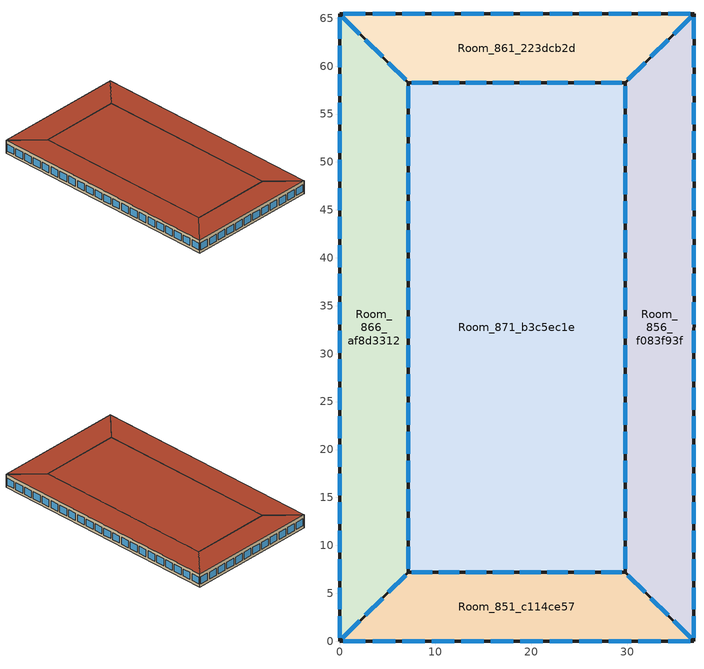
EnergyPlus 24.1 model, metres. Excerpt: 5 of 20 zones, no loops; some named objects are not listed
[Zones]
Room_851_c114ce57
 floor adiabatic (Interior Partition 1): 29.8,7.19 36.99,0 0,0 7.19,7.19 z15.2
 wall outside (AQ_Office_2024_Office  Wall 1945 1980 6A): 29.8,7.19 7.19,7.19 0,0 36.99,0 29.8,7.19 z15.2:19
 window (Single Glazing 5): 29.46,7.19 27.31,7.19 / 26.63,7.19 24.48,7.19 / 23.81,7.19 21.66,7.19 / 20.98,7.19 18.83,7.19 / 18.15,7.19 16.01,7.19 / 15.33,7.19 13.18,7.19 / 12.5,7.19 10.36,7.19 / 9.68,7.19 7.53,7.19 / 6.9,6.9 5.08,5.08 / 4.51,4.51 2.68,2.68 / 2.11,2.11 0.29,0.29 / 36.7,0.29 34.88,2.11 / 34.3,2.68 32.48,4.51 / 31.91,5.08 30.08,6.9 / 0.37,0 2.71,0 / 3.45,0 5.79,0 / 31.19,0 33.54,0 / 34.28,0 36.62,0 / 6.53,0 8.88,0 / 9.62,0 11.96,0 / 12.7,0 15.04,0 / 15.78,0 18.12,0 / 18.86,0 21.21,0 / 21.95,0 24.29,0 / 25.03,0 27.37,0 / 28.11,0 30.45,0 z16:18
 roof outside (AQ_Office_2024_Office  roof 1945 1980 6A): 36.99,0 29.8,7.19 7.19,7.19 0,0 z19
Room_856_f083f93f
 floor adiabatic (Interior Partition 1): 36.99,65.46 36.99,0 29.8,7.19 29.8,58.27 z15.2
 wall outside (AQ_Office_2024_Office  Wall 1945 1980 6A): 29.8,7.19 36.99,0 36.99,65.46 29.8,58.27 29.8,7.19 z15.2:19
 window (Single Glazing 5): 30.08,6.9 31.91,5.08 / 32.48,4.51 34.3,2.68 / 34.88,2.11 36.7,0.29 / 29.8,57.91 29.8,55.63 / 29.8,54.9 29.8,52.62 / 29.8,27.86 29.8,25.58 / 29.8,24.86 29.8,22.58 / 29.8,21.85 29.8,19.57 / 29.8,18.85 29.8,16.57 / 29.8,15.85 29.8,13.56 / 29.8,12.84 29.8,10.56 / 29.8,9.84 29.8,7.55 / 29.8,51.9 29.8,49.62 / 29.8,48.9 29.8,46.61 / 29.8,45.89 29.8,43.61 / 29.8,42.89 29.8,40.6 / 29.8,39.88 29.8,37.6 / 29.8,36.88 29.8,34.59 / 29.8,33.87 29.8,31.59 / 29.8,30.87 29.8,28.58 / 36.7,65.17 34.88,63.35 / 34.3,62.78 32.48,60.95 / 31.91,60.38 30.08,58.56 / 36.99,0.36 36.99,2.62 / 36.99,3.33 36.99,5.59 / 36.99,30.11 36.99,32.37 / 36.99,33.09 36.99,35.35 / 36.99,36.06 36.99,38.32 / 36.99,39.04 36.99,41.3 / 36.99,42.01 36.99,44.28 / 36.99,44.99 36.99,47.25 / 36.99,47.97 36.99,50.23 / 36.99,50.94 36.99,53.2 / 36.99,53.92 36.99,56.18 / 36.99,56.89 36.99,59.15 / 36.99,6.31 36.99,8.57 / 36.99,59.87 36.99,62.13 / 36.99,62.84 36.99,65.1 / 36.99,9.28 36.99,11.55 / 36.99,12.26 36.99,14.52 / 36.99,15.23 36.99,17.5 / 36.99,18.21 36.99,20.47 / 36.99,21.19 36.99,23.45 / 36.99,24.16 36.99,26.42 / 36.99,27.14 36.99,29.4 z16:18
 roof outside (AQ_Office_2024_Office  roof 1945 1980 6A): 36.99,0 36.99,65.46 29.8,58.27 29.8,7.19 z19
Room_861_223dcb2d
 floor adiabatic (Interior Partition 1): 0,65.46 36.99,65.46 29.8,58.27 7.19,58.27 z15.2
 wall outside (AQ_Office_2024_Office  Wall 1945 1980 6A): 29.8,58.27 36.99,65.46 0,65.46 7.19,58.27 29.8,58.27 z15.2:19
 window (Single Glazing 5): 30.08,58.56 31.91,60.38 / 32.48,60.95 34.3,62.78 / 34.88,63.35 36.7,65.17 / 7.53,58.27 9.68,58.27 / 10.36,58.27 12.5,58.27 / 13.18,58.27 15.33,58.27 / 16.01,58.27 18.15,58.27 / 18.83,58.27 20.98,58.27 / 21.66,58.27 23.81,58.27 / 24.48,58.27 26.63,58.27 / 27.31,58.27 29.46,58.27 / 0.29,65.17 2.11,63.35 / 2.69,62.78 4.51,60.95 / 5.08,60.38 6.9,58.56 / 36.62,65.46 34.28,65.46 / 33.54,65.46 31.19,65.46 / 5.79,65.46 3.45,65.46 / 2.71,65.46 0.37,65.46 / 30.45,65.46 28.11,65.46 / 27.37,65.46 25.03,65.46 / 24.29,65.46 21.95,65.46 / 21.21,65.46 18.86,65.46 / 18.12,65.46 15.78,65.46 / 15.04,65.46 12.7,65.46 / 11.96,65.46 9.62,65.46 / 8.88,65.46 6.53,65.46 z16:18
 roof outside (AQ_Office_2024_Office  roof 1945 1980 6A): 29.8,58.27 36.99,65.46 0,65.46 7.19,58.27 z19
Room_866_af8d3312
 floor adiabatic (Interior Partition 1): 0,65.46 7.19,58.27 7.19,7.19 0,0 z15.2
 wall outside (AQ_Office_2024_Office  Wall 1945 1980 6A): 7.19,58.27 0,65.46 0,0 7.19,7.19 7.19,58.27 z15.2:19
 window (Single Glazing 5): 6.9,58.56 5.08,60.38 / 4.51,60.95 2.69,62.78 / 2.11,63.35 0.29,65.17 / 0.29,0.29 2.11,2.11 / 2.68,2.68 4.51,4.51 / 5.08,5.08 6.9,6.9 / 7.19,7.55 7.19,9.84 / 7.19,10.56 7.19,12.84 / 7.19,37.6 7.19,39.88 / 7.19,40.6 7.19,42.89 / 7.19,43.61 7.19,45.89 / 7.19,46.61 7.19,48.9 / 7.19,49.62 7.19,51.9 / 7.19,52.62 7.19,54.9 / 7.19,55.63 7.19,57.91 / 7.19,13.56 7.19,15.85 / 7.19,16.57 7.19,18.85 / 7.19,19.57 7.19,21.85 / 7.19,22.58 7.19,24.86 / 7.19,25.58 7.19,27.86 / 7.19,28.58 7.19,30.87 / 7.19,31.59 7.19,33.87 / 7.19,34.59 7.19,36.88 / 0,65.1 0,62.84 / 0,62.13 0,59.87 / 0,35.35 0,33.09 / 0,32.37 0,30.11 / 0,29.4 0,27.14 / 0,26.42 0,24.16 / 0,23.45 0,21.19 / 0,20.47 0,18.21 / 0,17.5 0,15.23 / 0,14.52 0,12.26 / 0,11.55 0,9.28 / 0,8.57 0,6.31 / 0,59.15 0,56.89 / 0,5.59 0,3.33 / 0,2.62 0,0.36 / 0,56.18 0,53.92 / 0,53.2 0,50.94 / 0,50.23 0,47.97 / 0,47.25 0,44.99 / 0,44.28 0,42.01 / 0,41.3 0,39.04 / 0,38.32 0,36.06 z16:18
 roof outside (AQ_Office_2024_Office  roof 1945 1980 6A): 0,0 7.19,7.19 7.19,58.27 0,65.46 z19
Room_871_b3c5ec1e
 floor adiabatic (Interior Partition 1): 7.19,58.27 29.8,58.27 29.8,7.19 7.19,7.19 z15.2
 wall outside (AQ_Office_2024_Office  Wall 1945 1980 6A): 7.19,58.27 7.19,7.19 29.8,7.19 29.8,58.27 7.19,58.27 z15.2:19
 window (Single Glazing 5): 7.19,57.91 7.19,55.63 / 7.19,54.9 7.19,52.62 / 7.19,27.86 7.19,25.58 / 7.19,24.86 7.19,22.58 / 7.19,21.85 7.19,19.57 / 7.19,18.85 7.19,16.57 / 7.19,15.85 7.19,13.56 / 7.19,12.84 7.19,10.56 / 7.19,9.84 7.19,7.55 / 7.19,51.9 7.19,49.62 / 7.19,48.9 7.19,46.61 / 7.19,45.89 7.19,43.61 / 7.19,42.89 7.19,40.6 / 7.19,39.88 7.19,37.6 / 7.19,36.88 7.19,34.59 / 7.19,33.87 7.19,31.59 / 7.19,30.87 7.19,28.58 / 29.46,58.27 27.31,58.27 / 26.63,58.27 24.48,58.27 / 23.81,58.27 21.66,58.27 / 20.98,58.27 18.83,58.27 / 18.15,58.27 16.01,58.27 / 15.33,58.27 13.18,58.27 / 12.5,58.27 10.36,58.27 / 9.68,58.27 7.53,58.27 / 29.8,7.55 29.8,9.84 / 29.8,10.56 29.8,12.84 / 29.8,37.6 29.8,39.88 / 29.8,40.6 29.8,42.89 / 29.8,43.61 29.8,45.89 / 29.8,46.61 29.8,48.9 / 29.8,49.62 29.8,51.9 / 29.8,52.62 29.8,54.9 / 29.8,55.63 29.8,57.91 / 29.8,13.56 29.8,15.85 / 29.8,16.57 29.8,18.85 / 29.8,19.57 29.8,21.85 / 29.8,22.58 29.8,24.86 / 29.8,25.58 29.8,27.86 / 29.8,28.58 29.8,30.87 / 29.8,31.59 29.8,33.87 / 29.8,34.59 29.8,36.88 / 7.53,7.19 9.68,7.19 / 10.36,7.19 12.5,7.19 / 13.18,7.19 15.33,7.19 / 16.01,7.19 18.15,7.19 / 18.83,7.19 20.98,7.19 / 21.66,7.19 23.81,7.19 / 24.48,7.19 26.63,7.19 / 27.31,7.19 29.46,7.19 z16:18
 roof outside (AQ_Office_2024_Office  roof 1945 1980 6A): 29.8,7.19 29.8,58.27 7.19,58.27 7.19,7.19 z19
[Building]
4966_chemin Queen-Mary (CSL+HMS+MTL)_267678_Y_1961_med: North Axis {deg}=0; Terrain=City; Solar Distribution=FullExteriorWithReflections
[Site:Location]
Montreal Int'l: Latitude {deg}=45.47; Longitude {deg}=-73.75; Time Zone {hr}=-5; Elevation {m}=36
[Site:WaterMainsTemperature]
Calculation Method=CorrelationFromWeatherFile
[SizingPeriod:DesignDay] Month=7; Day of Month=21; Day Type=SummerDesignDay; Daily Dry-Bulb Temperature Range {deltaC}=9.3; Dry-Bulb Temperature Range Modifier Type=DefaultMultipliers; Barometric Pressure {Pa}=100893; Wind Speed {m/s}=4.9; Wind Direction {deg}=220; Rain Indicator=No; Snow Indicator=No; Daylight Saving Time Indicator=No; Solar Model Indicator=ASHRAETau; ASHRAE Clear Sky Optical Depth for Beam Irradiance (taub)=0.465; ASHRAE Clear Sky Optical Depth for Diffuse Irradiance (taud)=1.966; Begin Environment Reset Mode=FullResetAtBeginEnvironment
Name | Maximum Dry-Bulb Temperature {C} | Humidity Condition Type | Wetbulb or DewPoint at Maximum Dry-Bulb {C} | Enthalpy at Maximum Dry-Bulb {J/kg}
Montreal Int'l Ann Clg .4% Condns DB=>MWB | 30 | Wetbulb | 22.1
Montreal Int'l Ann Clg .4% Condns DP=>MDB | 26 | Dewpoint | 21.6
Montreal Int'l Ann Clg .4% Condns Enth=>MDB | 28.1 | Enthalpy |  | 69300
Montreal Int'l Ann Clg .4% Condns WB=>MDB | 28.1 | Wetbulb | 23.2
[Material]
Name | Roughness | Thickness {m} | Conductivity {W/m-K} | Density {kg/m3} | Specific Heat {J/kg-K} | Thermal Absorptance | Solar Absorptance | Visible Absorptance
AQNC2024built-up roofing 1 | MediumRough | 0.1 | 0.162 | 1121 | 1470 | 0.7 | 0.7 | 0.7
AQNC2024concrete blocks | MediumRough | 0.2 | 1.1 | 800 | 920 | 0.7 | 0.7 | 0.7
AQNC2024expanded polystyrene type I 15 cm 1 | MediumRough | 0.15 | 0.0385 | 15 | 1500 | 0.7 | 0.7 | 0.7
AQNC2024gypsum board | MediumRough | 0.1 | 0.159 | 800 | 1090 | 0.7 | 0.7 | 0.7
AQNC2024low density mineral wool batt | MediumRough | 0.05 | 0.0362 | 15 | 800 | 0.7 | 0.7 | 0.7
G05 25mm wood | MediumSmooth | 0.0254 | 0.15 | 608 | 1630 | 0.9 | 0.5 | 0.5
[WindowMaterial:SimpleGlazingSystem]
Simple glazing: U-Factor {W/m2-K}=5; Solar Heat Gain Coefficient=0.8
[Construction]
AQ_Office_2024_Office  roof 1945 1980 6A: AQNC2024built-up roofing 1, AQNC2024expanded polystyrene type I 15 cm 1
AQ_Office_2024_Office  Wall 1945 1980 6A: AQNC2024concrete blocks, AQNC2024low density mineral wool batt, AQNC2024gypsum board
Interior Partition 1: G05 25mm wood
Single Glazing 5: Simple glazing
[Zone] Multiplier=1; Ceiling Height {m}=3.8; Part of Total Floor Area=Yes
Name | Volume {m3}
Room_851_c114ce57; Room_861_223dcb2d | 814.311
Room_856_f083f93f; Room_866_af8d3312 | 1592.47
Room_871_b3c5ec1e | 4387.34
[Space] Space Type=MediumOffice Building
Name | Zone
Room_851_c114ce57_Space | Room_851_c114ce57
Room_856_f083f93f_Space | Room_856_f083f93f
Room_861_223dcb2d_Space | Room_861_223dcb2d
Room_866_af8d3312_Space | Room_866_af8d3312
Room_871_b3c5ec1e_Space | Room_871_b3c5ec1e
[SpaceList]
MediumOffice Building: Room_856_f083f93f_Space, Room_854_4485a948_Space, Room_857_a76eef71_Space, Room_847_bf20fe0d_Space, Room_852_3e6573ad_Space, Room_853_edb4eeb1_Space, Room_849_cbaa833d_Space, Room_848_4f8b0f57_Space, Room_851_c114ce57_Space, Room_858_2500487a_Space, Room_859_2d038338_Space, Room_861_223dcb2d_Space, Room_866_af8d3312_Space, Room_862_aaea82f8_Space, Room_863_1b2c533f_Space, Room_864_9a8b1d6a_Space, Room_867_a9495e21_Space, Room_868_43f62691_Space, Room_869_6b60cb27_Space, Room_871_b3c5ec1e_Space
[Lights]
MediumOffice Building_Lighting: Zone or ZoneList or Space or SpaceList=MediumOffice Building; Schedule=NECB-A-Lighting; Design Level Calculation Method=Watts/Area; Watts per Floor Area {W/m2}=6.68315; Return Air Fraction=0; Fraction Radiant=0.7; Fraction Visible=0.2; Fraction Replaceable=1
[People]
MediumOffice Building_People: Zone or ZoneList or Space or SpaceList=MediumOffice Building; Number of People Schedule=NECB-A-Occupancy; Number of People Calculation Method=People/Area; People per Floor Area {person/m2}=0.0711847; Fraction Radiant=0.3; Activity Level Schedule=MediumOffice Building_People_Act Schedule
[ElectricEquipment]
MediumOffice Building_Electric Equipment: Zone or ZoneList or Space or SpaceList=MediumOffice Building; Schedule=NECB-A-Electric-Equipment; Design Level Calculation Method=Watts/Area; Watts per Floor Area {W/m2}=7.54366; Fraction Latent=0; Fraction Radiant=0.5; Fraction Lost=0
[ZoneInfiltration:DesignFlowRate]
MediumOffice Building_Infiltration: Zone or ZoneList or Space or SpaceList=MediumOffice Building; Schedule=MediumOffice Building_Infiltration Schedule; Design Flow Rate Calculation Method=Flow/ExteriorArea; Flow Rate per Exterior Surface Area {m3/s-m2}=0.000226568; Constant Term Coefficient=1; Temperature Term Coefficient=0; Velocity Term Coefficient=0
[Schedule:Day:Interval]
Schedule Day 40; Schedule Day 39; NECB-A-Lighting_Hol 1: No, 24:00, 0.05
Schedule Day 38; NECB-A-Lighting_Default: No, 07:00, 0.05, 08:00, 0.3, 09:00, 0.8, 17:00, 0.9, 18:00, 0.8, 19:00, 0.5, 21:00, 0.3, 23:00, 0.1, 24:00, 0.05
Schedule Day 25; Schedule Day 24; NECB-A-Occupancy_Hol 1: No, 24:00, 0
Schedule Day 23; NECB-A-Occupancy_Default: No, 07:00, 0, 08:00, 0.1, 09:00, 0.7, 12:00, 0.9, 14:00, 0.5, 17:00, 0.9, 18:00, 0.7, 19:00, 0.3, 23:00, 0.1, 24:00, 0
MediumOffice Building_People_Act Schedule_Sunday; MediumOffice Building_People_Act Schedule_SmrDsn 1; MediumOffice Building_People_Act Schedule_WntrDsn 1; MediumOffice Building_People_Act Schedule_Hol 1: No, 24:00, 120
Schedule Day 31; Schedule Day 30; NECB-A-Electric-Equipment_Hol 1: No, 24:00, 0.2
Schedule Day 29; NECB-A-Electric-Equipment_Default: No, 07:00, 0.2, 08:00, 0.3, 09:00, 0.8, 18:00, 0.9, 19:00, 0.5, 21:00, 0.3, 24:00, 0.2
MediumOffice Building_Infiltration Schedule_Hol 1; MediumOffice Building_Infiltration Schedule_Sunday: No, 24:00, 1
MediumOffice Building_Infiltration Schedule_SmrDsn 1; Schedule Day 11: No, 06:00, 1, 22:00, 0.25, 24:00, 1
MediumOffice Building_Infiltration Schedule_WntrDsn 1; Schedule Day 12: No, 06:00, 1, 18:00, 0.25, 24:00, 1
[Schedule:Week:Daily]
NECB-A-Lighting Week Rule - Jan1-Dec31: Schedule Day 40, Schedule Day 38, Schedule Day 38, Schedule Day 38, Schedule Day 38, Schedule Day 38, Schedule Day 39, NECB-A-Lighting_Hol 1, NECB-A-Lighting_Default, NECB-A-Lighting_Default, NECB-A-Lighting_Default, NECB-A-Lighting_Default
NECB-A-Occupancy Week Rule - Jan1-Dec31: Schedule Day 25, Schedule Day 23, Schedule Day 23, Schedule Day 23, Schedule Day 23, Schedule Day 23, Schedule Day 24, NECB-A-Occupancy_Hol 1, NECB-A-Occupancy_Default, NECB-A-Occupancy_Default, NECB-A-Occupancy_Default, NECB-A-Occupancy_Default
MediumOffice Building_People_Act Schedule Week Rule - Jan1-Dec31: MediumOffice Building_People_Act Schedule_Sunday, MediumOffice Building_People_Act Schedule_Sunday, MediumOffice Building_People_Act Schedule_Sunday, MediumOffice Building_People_Act Schedule_Sunday, MediumOffice Building_People_Act Schedule_Sunday, MediumOffice Building_People_Act Schedule_Sunday, MediumOffice Building_People_Act Schedule_Sunday, MediumOffice Building_People_Act Schedule_Hol 1, MediumOffice Building_People_Act Schedule_SmrDsn 1, MediumOffice Building_People_Act Schedule_WntrDsn 1, MediumOffice Building_People_Act Schedule_Sunday, MediumOffice Building_People_Act Schedule_Sunday
NECB-A-Electric-Equipment Week Rule - Jan1-Dec31: Schedule Day 31, Schedule Day 29, Schedule Day 29, Schedule Day 29, Schedule Day 29, Schedule Day 29, Schedule Day 30, NECB-A-Electric-Equipment_Hol 1, NECB-A-Electric-Equipment_Default, NECB-A-Electric-Equipment_Default, NECB-A-Electric-Equipment_Default, NECB-A-Electric-Equipment_Default
MediumOffice Building_Infiltration Schedule Week Rule - Jan1-Dec31: MediumOffice Building_Infiltration Schedule_Sunday, Schedule Day 11, Schedule Day 11, Schedule Day 11, Schedule Day 11, Schedule Day 11, Schedule Day 12, MediumOffice Building_Infiltration Schedule_Hol 1, MediumOffice Building_Infiltration Schedule_SmrDsn 1, MediumOffice Building_Infiltration Schedule_WntrDsn 1, MediumOffice Building_Infiltration Schedule_Sunday, MediumOffice Building_Infiltration Schedule_Sunday
[Schedule:Year]
NECB-A-Lighting: NECB-A-Lighting Week Rule - Jan1-Dec31, 1, 1, 12, 31
NECB-A-Occupancy: NECB-A-Occupancy Week Rule - Jan1-Dec31, 1, 1, 12, 31
MediumOffice Building_People_Act Schedule: MediumOffice Building_People_Act Schedule Week Rule - Jan1-Dec31, 1, 1, 12, 31
NECB-A-Electric-Equipment: NECB-A-Electric-Equipment Week Rule - Jan1-Dec31, 1, 1, 12, 31
MediumOffice Building_Infiltration Schedule: MediumOffice Building_Infiltration Schedule Week Rule - Jan1-Dec31, 1, 1, 12, 31
